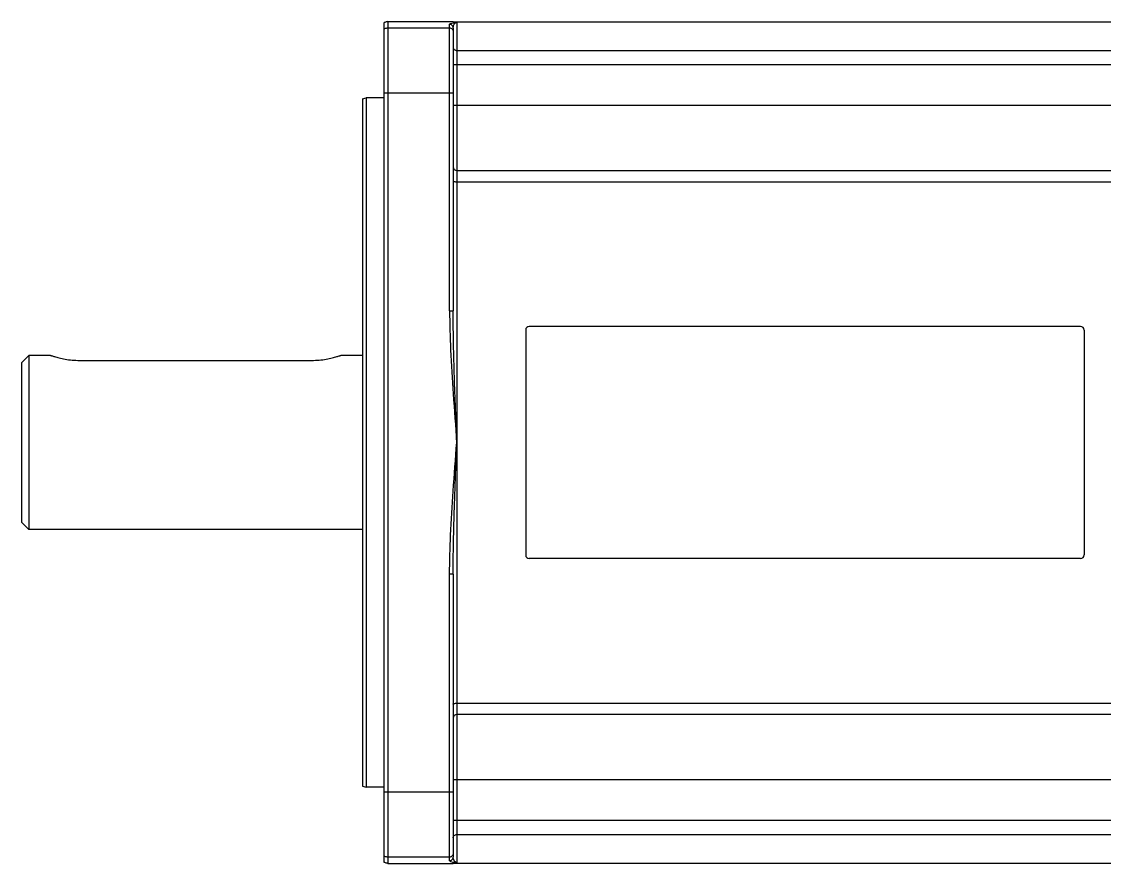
# Model space of a CAD drawing. Header units: millimetres. Extents: x -3388 to 4307, y 243 to 4457.
# Drawn here: x -3135.6 to -2986.3, y 1389.6 to 1505.6 of the extents above; entities that cross this region are included whole.
import ezdxf

# ---------------------------------------------------------------- set-up
doc = ezdxf.new("R2010")
doc.units = ezdxf.units.MM

msp = doc.modelspace()

# ---------------------------------------------------------------- linework, layer by layer
at = {"color": 7, "linetype": 'Continuous'}
for p, q in [((-3085.61494, 1389.72269), (-3085.61494, 1505.4547)), ((-3085.11494, 1505.58869), (-3076.11494, 1505.58869)), ((-3076.11494, 1505.53843), (-3076.11494, 1505.58869)), ((-3076.11494, 1505.56356), (-2913.61494, 1505.56356)), ((-3076.11494, 1504.72147), (-3076.11494, 1465.75459)), ((-3088.61494, 1494.95472), (-3088.11494, 1495.08869)), ((-3088.61494, 1494.95472), (-3088.61494, 1400.22267)), ((-3088.11494, 1495.08869), (-3088.11494, 1400.08869)), ((-3085.61494, 1495.08869), (-3088.11494, 1495.08869)), ((-3075.61494, 1485.08869), (-2913.61494, 1485.08869)), ((-3066.11494, 1463.08869), (-3066.11494, 1432.08869)), ((-2989.61494, 1463.58869), (-3065.61494, 1463.58869)), ((-2989.11494, 1463.08869), (-2989.11494, 1432.08869)), ((-3135.61494, 1458.58869), (-3134.61494, 1459.58869)), ((-3135.61494, 1458.58869), (-3135.61494, 1436.58869)), ((-3134.61494, 1459.58869), (-3134.61494, 1435.58869)), ((-3131.61494, 1459.58869), (-3134.61494, 1459.58869)), ((-3127.61494, 1458.9024), (-3095.61494, 1458.9024)), ((-3088.61494, 1459.58869), (-3091.61494, 1459.58869)), ((-3135.61494, 1436.58869), (-3134.61494, 1435.58869)), ((-3088.61494, 1435.58869), (-3134.61494, 1435.58869)), ((-2989.61494, 1431.58869), (-3065.61494, 1431.58869)), ((-3076.11494, 1429.42279), (-3076.11494, 1390.45592)), ((-2913.61494, 1410.08869), (-3075.61494, 1410.08869)), ((-3088.61494, 1400.22267), (-3088.11494, 1400.08869)), ((-3085.61494, 1400.08869), (-3088.11494, 1400.08869)), ((-3085.11494, 1389.58869), (-3076.11494, 1389.58869)), ((-3076.11494, 1389.58869), (-3076.11494, 1389.63896)), ((-3076.11494, 1389.61383), (-2913.61494, 1389.61383))]:
    msp.add_line(p, q, dxfattribs=at)
at = {"color": 9, "linetype": 'Continuous'}
for p, q in [((-3085.11494, 1505.58869), (-3085.11494, 1389.58869)), ((-3076.61494, 1465.75459), (-3076.61494, 1505.22139)), ((-3075.61494, 1505.53843), (-3076.11494, 1505.53843)), ((-3075.61494, 1505.53843), (-3075.61494, 1389.63896)), ((-3085.11494, 1504.73065), (-3076.61494, 1504.73065)), ((-3075.61494, 1501.60279), (-2913.61494, 1501.60279)), ((-2913.61494, 1499.6508), (-3076.11494, 1499.6508)), ((-3076.11494, 1495.73202), (-3085.61494, 1495.73202)), ((-3076.11494, 1494.08869), (-2907.61494, 1494.08869)), ((-3075.61494, 1483.52428), (-2913.61494, 1483.52428)), ((-3076.61494, 1465.75459), (-3076.11494, 1465.75459)), ((-3076.61494, 1389.956), (-3076.61494, 1429.42279)), ((-3076.11494, 1429.42279), (-3076.61494, 1429.42279)), ((-3075.61494, 1411.65311), (-2913.61494, 1411.65311)), ((-2907.61494, 1401.08869), (-3076.11494, 1401.08869)), ((-3085.61494, 1399.44536), (-3076.11494, 1399.44536)), ((-3076.11494, 1395.52659), (-2913.61494, 1395.52659)), ((-3075.61494, 1393.5746), (-2913.61494, 1393.5746)), ((-3076.61494, 1390.44673), (-3085.11494, 1390.44673)), ((-3076.11494, 1389.63896), (-3075.61494, 1389.63896))]:
    msp.add_line(p, q, dxfattribs=at)
at = {"color": 7, "linetype": 'Continuous'}
for centre, start, end in [((-3075.61494, 1485.58869), 180.0000001, 270), ((-3065.61494, 1463.08869), 90, 180), ((-2989.61494, 1463.08869), 0, 90), ((-3065.61494, 1432.08869), 180, 270), ((-2989.61494, 1432.08869), 270, 0), ((-3075.61494, 1409.58869), 90, 179.9999999)]:
    msp.add_arc(centre, 0.5, start, end, dxfattribs=at)
for points in [[(-3085.11494, 1505.58869), (-3085.28859, 1505.5735), (-3085.45696, 1505.52838), (-3085.61494, 1505.4547)], [(-3131.61494, 1459.58869), (-3131.48298, 1459.54549), (-3131.0833, 1459.42189), (-3130.4518, 1459.25287), (-3129.62728, 1459.07981), (-3128.64761, 1458.94955), (-3127.61494, 1458.9024)], [(-3095.61494, 1458.9024), (-3094.59237, 1458.94864), (-3093.61569, 1459.0775), (-3092.79177, 1459.24956), (-3092.15575, 1459.4192), (-3091.75029, 1459.54439), (-3091.61494, 1459.58869)], [(-3085.11494, 1389.58869), (-3085.28859, 1389.60389), (-3085.45696, 1389.64901), (-3085.61494, 1389.72269)]]:
    msp.add_spline(points, degree=3, dxfattribs=at)
at = {"color": 9, "linetype": 'Continuous'}
for points in [[(-3076.61494, 1505.22139), (-3076.47712, 1505.3159), (-3076.1188, 1505.42157), (-3075.61494, 1505.53843)], [(-3076.11494, 1504.72147), (-3076.15176, 1504.90976), (-3076.25574, 1505.06923), (-3076.41798, 1505.18097), (-3076.61494, 1505.22139)], [(-3076.11494, 1504.72147), (-3076.08959, 1504.93238), (-3076.00507, 1505.15627), (-3075.91002, 1505.30227), (-3075.88297, 1505.33483)], [(-3075.88297, 1505.33483), (-3075.85755, 1505.36281)], [(-3075.85755, 1505.36281), (-3075.78008, 1505.435), (-3075.61494, 1505.53843)], [(-3085.61494, 1504.5967), (-3085.45696, 1504.67035), (-3085.28859, 1504.71546), (-3085.11494, 1504.73065)], [(-3076.61494, 1504.73065), (-3076.4236, 1504.6926), (-3076.26139, 1504.58423), (-3076.153, 1504.42204), (-3076.12461, 1504.32825)], [(-3076.12461, 1504.32825), (-3076.11494, 1504.23073)], [(-3076.11494, 1502.09075), (-3076.07687, 1501.90401), (-3075.96848, 1501.74571), (-3075.80627, 1501.63993), (-3075.61494, 1501.60279)], [(-3076.11494, 1483.63317), (-3076.07687, 1483.59149), (-3075.96848, 1483.55617), (-3075.80627, 1483.53256), (-3075.61494, 1483.52428)], [(-3076.61494, 1465.75459), (-3076.47715, 1460.33969), (-3076.11884, 1454.28496), (-3075.61494, 1447.58869)], [(-3075.61494, 1447.58869), (-3075.81482, 1452.84161), (-3075.9612, 1457.1875), (-3076.07471, 1461.75036), (-3076.11494, 1465.75459)], [(-3076.61494, 1429.42279), (-3076.47716, 1434.83744), (-3076.11886, 1440.8921), (-3075.61494, 1447.58869)], [(-3076.11494, 1429.42279), (-3076.08889, 1432.58577), (-3076.00428, 1436.49), (-3075.90687, 1439.69955), (-3075.77682, 1443.36671), (-3075.61494, 1447.58869)], [(-3076.11494, 1411.54422), (-3076.07687, 1411.58589), (-3075.96848, 1411.62122), (-3075.80627, 1411.64482), (-3075.61494, 1411.65311)], [(-3076.11494, 1393.0866), (-3076.07687, 1393.27337), (-3075.96848, 1393.43168), (-3075.80627, 1393.53745), (-3075.61494, 1393.5746)], [(-3085.11494, 1390.44673), (-3085.28859, 1390.46192), (-3085.45696, 1390.50703), (-3085.61494, 1390.58069)], [(-3076.33716, 1390.531), (-3076.4236, 1390.48479), (-3076.61494, 1390.44673)], [(-3076.61494, 1389.956), (-3076.42662, 1389.99281), (-3076.26712, 1390.09678), (-3076.15537, 1390.25899), (-3076.11494, 1390.45592)], [(-3076.61494, 1389.956), (-3076.47713, 1389.86148), (-3076.11881, 1389.75582), (-3075.61494, 1389.63896)], [(-3076.11494, 1390.94665), (-3076.153, 1390.75534), (-3076.26139, 1390.59316), (-3076.33716, 1390.531)], [(-3075.89375, 1389.85513), (-3075.96156, 1389.94692), (-3076.07453, 1390.1897), (-3076.11494, 1390.45592)], [(-3075.61494, 1389.63896), (-3075.81618, 1389.77379), (-3075.89375, 1389.85513)]]:
    msp.add_spline(points, degree=3, dxfattribs=at)

doc.saveas('drawing.dxf')
